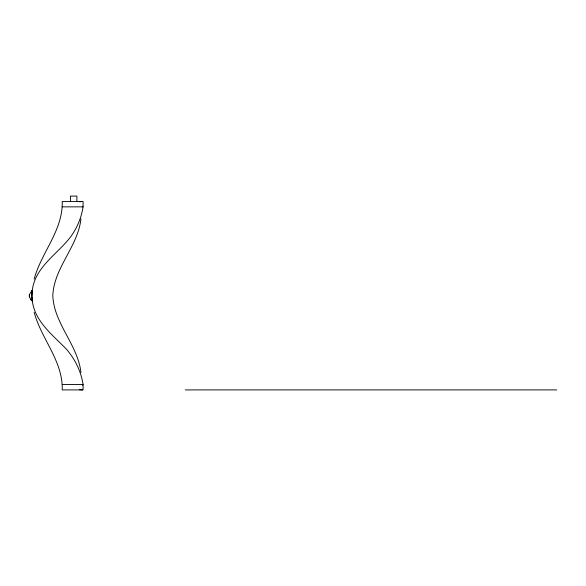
<?xml version="1.0" encoding="UTF-8"?>
<svg xmlns="http://www.w3.org/2000/svg" width="586" height="586" viewBox="0 0 586 586"><rect width="100%" height="100%" fill="white"/><g stroke="black" fill="none" stroke-linecap="round" stroke-linejoin="round"><path stroke-width="0.88" d="M31.937 295.754L32.018 293.234M34.171 279.075C41.313 252.368 63.061 230.466 62.226 201.474L83.087 201.474L83.087 206.858A69.067 69.067 0 0 1 71.302 235.924C57.889 254.207 34.135 267.077 32.12 291.975M31.944 295.139L31.952 294.758M31.959 294.399L31.981 293.967M32.003 293.498L32.069 292.59M32.047 292.846L32.084 292.399M80.033 389.522L80.018 389.668A8.094 5.721 -1 0 1 80.062 389.375M32.069 292.524L32.113 292.077M32.098 292.253L32.223 291.037M32.259 290.751L32.311 290.363L31.761 290.883M29.366 294.926L29.388 294.831A7.75 5.486 0.1 0 1 29.417 294.553M80.949 218.944C77.799 246.794 53.971 267.553 52.799 295.688C53.985 323.816 77.74 344.627 80.949 372.44M31.681 290.956L29.447 294.553A7.75 5.442 -3.5 0 0 29.417 294.831M82.34 385.229L83.087 384.526A69.067 69.067 0 0 0 71.302 355.46L67.786 350.772A77.484 77.484 0 0 0 66.386 349.153C52.813 335.089 34.838 321.597 32.274 300.728M62.226 384.526L83.087 384.526L83.087 389.91L62.226 389.91C63.032 360.939 41.291 339.023 34.171 312.301M80.099 201.474L80.231 201.474M80.831 389.91L81.249 389.91M81.872 389.91L82.333 389.91M82.201 201.474L82.611 201.474M62.226 206.858L83.087 206.858L82.355 206.169M185.271 389.91L556.7 389.91M31.168 299.871L32.311 301.021M29.461 296.875L30.655 299.234M29.381 296.509L29.388 296.553A7.764 5.501 -1.7 0 0 29.395 296.838M32.303 300.977L32.164 299.798M32.193 300.12L32.12 299.409M32.149 299.666L32.076 298.889M32.084 299.021L31.988 297.6M32.047 298.567L31.937 295.688M31.981 297.395L31.944 296.501M76.891 201.474L76.891 196.09L70.445 196.09L70.43 201.474M29.337 296.457A9.112 6.453 -1.9 0 1 29.307 296.077L29.315 295.359A8.958 6.365 5.3 0 1 29.337 294.919M31.073 299.907A15.126 10.812 -1.6 0 1 30.567 299.263M29.351 295.359A8.958 6.307 -3.3 0 1 29.439 294.934M80.033 201.862L80.018 201.745A8.094 5.721 1 0 0 80.04 201.862M79.586 201.577A9.405 0.454 -3.8 0 0 79.564 201.599M79.564 389.785A9.405 0.454 3.8 0 0 79.586 389.807"/></g></svg>
